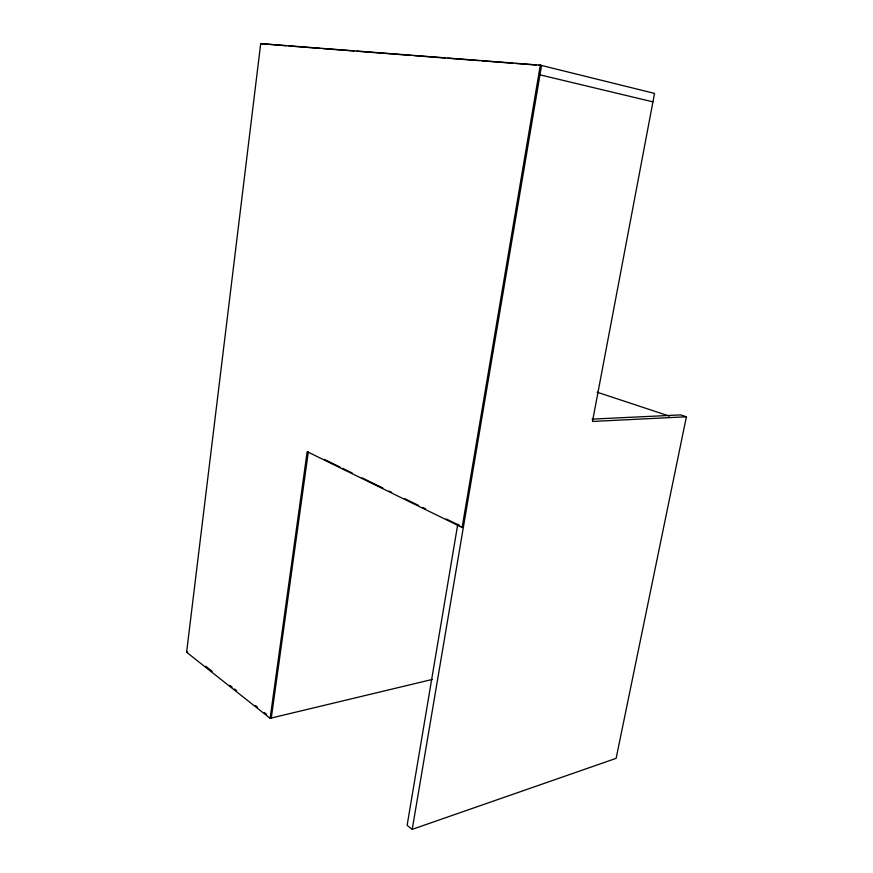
<?xml version="1.0" encoding="UTF-8"?>
<svg xmlns="http://www.w3.org/2000/svg" width="873" height="873" viewBox="0 0 873 873"><rect width="100%" height="100%" fill="white"/><g stroke="black" fill="none" stroke-linecap="round" stroke-linejoin="round"><path stroke-width="1.31" d="M432.321 679.434L270.117 718.304L186.604 652.24L260.7 43.65L540.311 65.159L654.532 93.411L592.483 421.441L686.396 416.781L616.12 758.353L412.22 829.35L407.124 825.334L457.747 524.367M270.117 718.304L307.176 451.668L462.123 527.499L463.356 527.336M271.274 718.021L308.365 451.603M462.123 527.499L540.311 65.159M412.22 829.35L541.555 65.464L538.848 65.257M186.604 652.24L187.717 652.033M592.101 419.116L680.645 414.904L686.396 416.781M286.322 45.789L260.7 43.65M289.039 45.996L320.26 48.408M322.977 48.615L354.198 51.016M356.915 51.234L411.227 55.414M413.944 55.621L445.165 58.033M447.882 58.24L479.102 60.652M481.82 60.859L513.051 63.26M515.768 63.478L536.131 65.038M539.972 74.838L652.939 101.868M597.11 392.184L669.373 416.094M324.232 459.351L340.088 467.11M342.642 468.354L348.764 471.344M349.855 471.878L352.299 473.068M362.055 477.837L382.811 487.974M389.162 491.084L391.606 492.285M404.777 498.712L418.538 505.445M423.078 507.66L425.522 508.85M446.267 518.988L459.689 525.546M205.701 666.23L212.183 671.359M230.025 685.447L232.142 687.116M234.488 688.972L236.616 690.652M255.407 705.493L257.524 707.163M264.224 712.466L266.352 714.136"/></g></svg>
